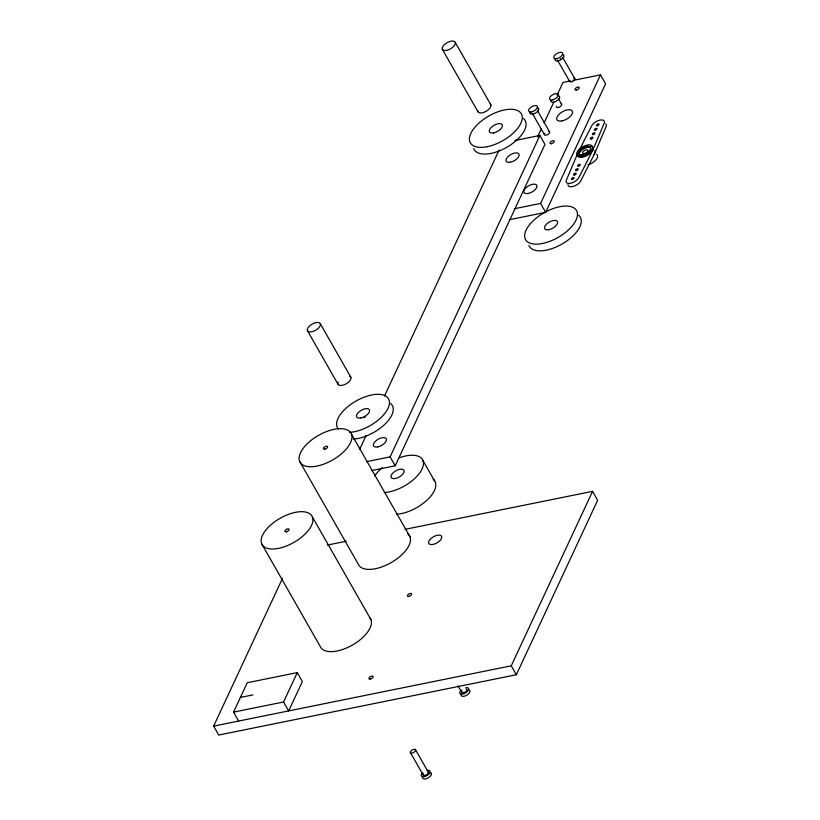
<?xml version="1.0" encoding="UTF-8"?>
<svg xmlns="http://www.w3.org/2000/svg" width="820" height="820" viewBox="0 0 820 820"><rect width="100%" height="100%" fill="white"/><g stroke="black" fill="none" stroke-linecap="round" stroke-linejoin="round"><path stroke-width="1.23" d="M404.977 529.351L592.563 491.334L597.647 500.261L516.354 674.737L218.714 735.048L213.63 726.12L282.541 578.223M238.64 721.046L233.546 712.129L247.24 682.742L297.26 672.605L302.354 681.533L288.66 710.919L283.566 701.992L297.26 672.605M359.631 449.391L366.12 435.471M384.498 396.019L499.124 150.029M537.602 136.909L541.384 128.801M544.08 123.01L553.797 102.162M557.036 95.212L562.971 82.471L570.474 80.954M366.356 461.691L390.125 456.873L539.878 135.464L544.972 144.402L395.209 465.801L371.45 470.608M514.324 208.751L540.585 203.432L600.486 74.866L605.58 83.794L545.669 212.349L509.404 219.698M213.63 726.12L511.26 665.809L592.563 491.334M578.93 150.931L591.599 125.952A7.339 3.546 -29.7 0 1 599.994 120.089A7.339 3.546 -29.7 0 1 604.114 123.41L592.778 150.162L578.951 177.407A7.339 3.546 -29.7 0 1 570.556 183.27A7.339 3.546 -29.7 0 1 566.446 179.939L577.772 153.196A8.805 4.254 -29.7 0 0 586.802 155.687A8.805 4.254 -29.7 0 0 591.251 146.144M572.975 80.442L600.486 74.866M514.868 140.527L539.878 135.464M327.436 545.054L346.194 541.251M240.393 697.43L252.898 694.899M233.546 712.129L283.566 701.992M558.369 98.584L561.639 104.324M562.704 57.441L574.83 78.689M557.518 60.157L569.644 81.405M537.5 110.69L549.625 131.938M532.313 113.396L544.429 134.644M455.243 42.373A7.339 3.546 -29.7 0 1 446.613 50.358A7.339 3.546 -29.7 0 1 444.409 44.567A7.339 3.546 -29.7 0 1 455.243 42.373L490.872 104.837M540.585 203.432L545.669 212.349M442.267 49.159L477.906 111.623M422.987 460.604L435.328 482.242A28.751 13.899 -29.7 0 1 424.801 502.106A28.751 13.899 -29.7 0 1 396.603 514.181M320.364 323.797A7.339 3.546 -29.7 0 1 311.743 331.772A7.339 3.546 -29.7 0 1 309.529 325.991A7.339 3.546 -29.7 0 1 320.364 323.797L350.909 377.333M511.26 665.809L516.354 674.737M390.125 456.873L395.209 465.801M307.397 330.583L337.932 384.129M351.462 434.128A29.335 14.176 -29.7 0 1 316.961 466.067A29.335 14.176 -29.7 0 1 308.135 442.913A29.335 14.176 -29.7 0 1 351.462 434.128L410 536.762M458.001 685.868L461.639 692.244M299.587 461.281L358.125 563.904A29.335 14.176 -29.7 0 0 392.493 561.823A29.335 14.176 -29.7 0 0 407.796 533.758M312.43 517.051A28.751 13.899 -29.7 0 1 278.626 548.344A28.751 13.899 -29.7 0 1 269.975 525.651A28.751 13.899 -29.7 0 1 312.43 517.051L370.968 619.674M415.586 749.87A2.931 1.414 -29.7 0 1 412.142 753.057A2.931 1.414 -29.7 0 1 411.261 750.741A2.931 1.414 -29.7 0 1 415.586 749.87L428.317 772.184M410.4 752.586L423.13 774.89M261.59 543.65L320.128 646.283A28.751 13.899 -29.7 0 0 352.743 644.868A28.751 13.899 -29.7 0 0 369.717 617.603M537.356 107.779A4.992 2.409 -29.7 0 1 535.624 112.996A4.992 2.409 -29.7 0 1 529.925 112.166M548.385 131.395A2.931 1.414 -29.7 0 1 549.246 133.24A2.931 1.414 -29.7 0 1 545.515 135.197A2.931 1.414 -29.7 0 1 544.91 133.209M563.186 54.704A4.992 2.409 -29.7 0 1 560.378 60.003A4.992 2.409 -29.7 0 1 555.13 58.917M560.798 58.589A2.931 1.414 -29.7 0 1 560.285 58.927M573.59 78.146A2.931 1.414 -29.7 0 1 574.635 79.735A2.931 1.414 -29.7 0 1 571.376 81.877A2.931 1.414 -29.7 0 1 569.654 80.739M558.902 95.96A4.992 2.419 -29.7 0 1 556.093 101.27A4.992 2.419 -29.7 0 1 550.845 100.173M561.208 103.894A2.931 1.425 -29.7 0 1 559.558 107.02A2.931 1.425 -29.7 0 1 556.472 106.374M596.663 154.375A8.805 4.254 -29.7 0 1 596.078 159.746A8.805 4.254 -29.7 0 1 587.96 164.81M594.766 150.552A8.805 4.254 -29.7 0 1 593.987 154.683M579.966 155.595A6.744 3.26 -29.7 0 1 582.323 149.722A6.744 3.26 -29.7 0 1 590.584 147.754M567.993 184.643A7.339 3.546 -29.7 0 0 573.467 186.355A7.339 3.546 -29.7 0 0 580.857 180.759L594.684 153.504L606.021 126.762A7.339 3.546 -29.7 0 0 605.703 123.881M490.319 104.089A7.339 3.546 -29.7 0 1 485.665 111.571A7.339 3.546 -29.7 0 1 477.793 110.649M523.396 118.439A29.335 14.176 -29.7 0 1 508.103 146.503A29.335 14.176 -29.7 0 1 473.724 148.584M578.612 215.24A29.335 14.176 -29.7 0 1 563.309 243.294A29.335 14.176 -29.7 0 1 528.941 245.385M431.125 773.034A4.992 2.409 -29.7 0 1 427.394 778.272A4.992 2.409 -29.7 0 1 422.618 776.95M430.049 772.563A4.992 2.409 -29.7 0 1 430.674 772.737M427.179 770.41A4.992 2.409 -29.7 0 1 429.659 773.229A4.992 2.409 -29.7 0 1 422.905 776.765A4.992 2.409 -29.7 0 1 422.771 772.717M427.517 771.651A2.931 1.414 -29.7 0 1 427.835 773.619A2.931 1.414 -29.7 0 1 424.36 775.433A2.931 1.414 -29.7 0 1 423.325 773.844M469.634 690.389A4.992 2.409 -29.7 0 1 465.904 695.626A4.992 2.409 -29.7 0 1 461.127 694.304M468.558 689.917A4.992 2.409 -29.7 0 1 469.183 690.091M465.688 687.765A4.992 2.409 -29.7 0 1 468.169 690.583A4.992 2.409 -29.7 0 1 461.414 694.12A4.992 2.409 -29.7 0 1 461.281 690.071M466.026 689.005A2.931 1.414 -29.7 0 1 466.231 691.106A2.931 1.414 -29.7 0 1 462.572 692.787A2.931 1.414 -29.7 0 1 462.121 690.809M338.373 429.044A29.335 14.176 -29.7 0 1 361.282 398.366A29.335 14.176 -29.7 0 1 388.731 406.607A29.335 14.176 -29.7 0 1 349.453 432.376M390.586 403.481A29.335 14.176 -29.7 0 1 384.744 424.36A29.335 14.176 -29.7 0 1 353.266 439.069M363.936 417.698A7.339 3.546 -29.7 0 1 365.577 416.703M349.402 376.124A7.339 3.546 -29.7 0 1 345.691 384.078A7.339 3.546 -29.7 0 1 338.168 381.997M399.319 457.806A28.751 13.899 -29.7 0 1 422.29 468.466A28.751 13.899 -29.7 0 1 384.262 492.543M374.668 475.989A28.751 13.899 -29.7 0 1 382.294 467.646M433.175 479.3A28.751 13.899 -29.7 0 1 434.795 481.155M286.323 531.821A2.347 1.138 -29.7 0 0 289.091 529.269A2.347 1.138 -29.7 0 0 285.616 529.966A2.347 1.138 -29.7 0 0 286.323 531.821M324.833 449.175A2.347 1.138 -29.7 0 0 327.6 446.623A2.347 1.138 -29.7 0 0 324.136 447.32A2.347 1.138 -29.7 0 0 324.833 449.175M531.575 111.868A4.992 2.409 -29.7 0 0 537.438 106.446A4.992 2.409 -29.7 0 0 530.079 107.932A4.992 2.409 -29.7 0 0 531.575 111.868M556.78 58.63A4.992 2.409 -29.7 0 0 562.643 53.197A4.992 2.409 -29.7 0 0 555.284 54.684A4.992 2.409 -29.7 0 0 556.78 58.63M552.506 99.886A4.992 2.419 -29.7 0 0 558.358 94.454A4.992 2.419 -29.7 0 0 550.999 95.95A4.992 2.419 -29.7 0 0 552.506 99.886M581.298 156.2A8.805 4.254 -29.7 0 0 592.542 146.934A8.805 4.254 -29.7 0 0 580.078 148.553A8.805 4.254 -29.7 0 0 581.298 156.2M582.077 154.888A6.744 3.26 -29.7 0 0 590.697 147.774A6.744 3.26 -29.7 0 0 581.144 149.025A6.744 3.26 -29.7 0 0 582.077 154.888M584.424 153.514A2.931 1.414 -29.7 0 0 587.868 150.316A2.931 1.414 -29.7 0 0 583.543 151.198A2.931 1.414 -29.7 0 0 584.424 153.514M576.46 170.591A1.466 0.707 -29.7 0 0 578.182 169.002A1.466 0.707 -29.7 0 0 576.019 169.433A1.466 0.707 -29.7 0 0 576.46 170.591M578.52 166.183A1.466 0.707 -29.7 0 0 580.242 164.595A1.466 0.707 -29.7 0 0 578.079 165.025A1.466 0.707 -29.7 0 0 578.52 166.183M574.41 174.998A1.466 0.707 -29.7 0 0 576.132 173.409A1.466 0.707 -29.7 0 0 573.969 173.84A1.466 0.707 -29.7 0 0 574.41 174.998M591.179 139.01A1.466 0.707 -29.7 0 0 592.911 137.411A1.466 0.707 -29.7 0 0 590.738 137.852A1.466 0.707 -29.7 0 0 591.179 139.01M593.239 134.593A1.466 0.707 -29.7 0 0 594.961 133.004A1.466 0.707 -29.7 0 0 592.798 133.445A1.466 0.707 -29.7 0 0 593.239 134.593M595.289 130.185A1.466 0.707 -29.7 0 0 597.011 128.596A1.466 0.707 -29.7 0 0 594.848 129.027A1.466 0.707 -29.7 0 0 595.289 130.185M597.339 125.778A1.466 0.707 -29.7 0 0 599.072 124.189A1.466 0.707 -29.7 0 0 596.899 124.619A1.466 0.707 -29.7 0 0 597.339 125.778M572.35 179.406A1.466 0.707 -29.7 0 0 574.082 177.817A1.466 0.707 -29.7 0 0 571.909 178.248A1.466 0.707 -29.7 0 0 572.35 179.406M487.285 146.688A29.335 14.176 -29.7 0 0 521.786 114.749A29.335 14.176 -29.7 0 0 478.46 123.523A29.335 14.176 -29.7 0 0 487.285 146.688M493.702 132.912A7.339 3.546 -29.7 0 0 502.332 124.927A7.339 3.546 -29.7 0 0 491.498 127.12A7.339 3.546 -29.7 0 0 493.702 132.912M542.502 243.478A29.335 14.176 -29.7 0 0 576.993 211.539A29.335 14.176 -29.7 0 0 533.676 220.324A29.335 14.176 -29.7 0 0 542.502 243.478M548.918 229.702A7.339 3.546 -29.7 0 0 557.538 221.718A7.339 3.546 -29.7 0 0 546.714 223.921A7.339 3.546 -29.7 0 0 548.918 229.702M576.419 90.056A2.347 1.138 -29.7 0 0 579.176 87.504A2.347 1.138 -29.7 0 0 575.712 88.201A2.347 1.138 -29.7 0 0 576.419 90.056M551.429 143.684A2.347 1.138 -29.7 0 0 554.197 141.132A2.347 1.138 -29.7 0 0 550.722 141.829A2.347 1.138 -29.7 0 0 551.429 143.684M562.048 120.909A8.805 4.254 -29.7 0 0 572.391 111.335A8.805 4.254 -29.7 0 0 559.394 113.959A8.805 4.254 -29.7 0 0 562.048 120.909M528.244 193.458A7.339 3.546 -29.7 0 0 536.864 185.474A7.339 3.546 -29.7 0 0 526.04 187.667A7.339 3.546 -29.7 0 0 528.244 193.458M360.892 417.944A7.339 3.546 -29.7 0 0 369.512 409.959A7.339 3.546 -29.7 0 0 358.688 412.152A7.339 3.546 -29.7 0 0 360.892 417.944M377.784 446.9A7.339 3.546 -29.7 0 0 386.404 438.915A7.339 3.546 -29.7 0 0 375.57 441.109A7.339 3.546 -29.7 0 0 377.784 446.9M510.429 162.216A7.339 3.546 -29.7 0 0 519.05 154.242A7.339 3.546 -29.7 0 0 508.215 156.435A7.339 3.546 -29.7 0 0 510.429 162.216M395.424 478.49A7.339 3.546 -29.7 0 0 404.045 470.506A7.339 3.546 -29.7 0 0 393.221 472.699A7.339 3.546 -29.7 0 0 395.424 478.49M433.042 544.449A7.339 3.546 -29.7 0 0 441.672 536.464A7.339 3.546 -29.7 0 0 430.838 538.658A7.339 3.546 -29.7 0 0 433.042 544.449M408.832 596.427A2.347 1.138 -29.7 0 0 411.589 593.864A2.347 1.138 -29.7 0 0 408.124 594.572A2.347 1.138 -29.7 0 0 408.832 596.427M370.312 679.073A2.347 1.138 -29.7 0 0 373.079 676.51A2.347 1.138 -29.7 0 0 369.615 677.217A2.347 1.138 -29.7 0 0 370.312 679.073"/></g></svg>
